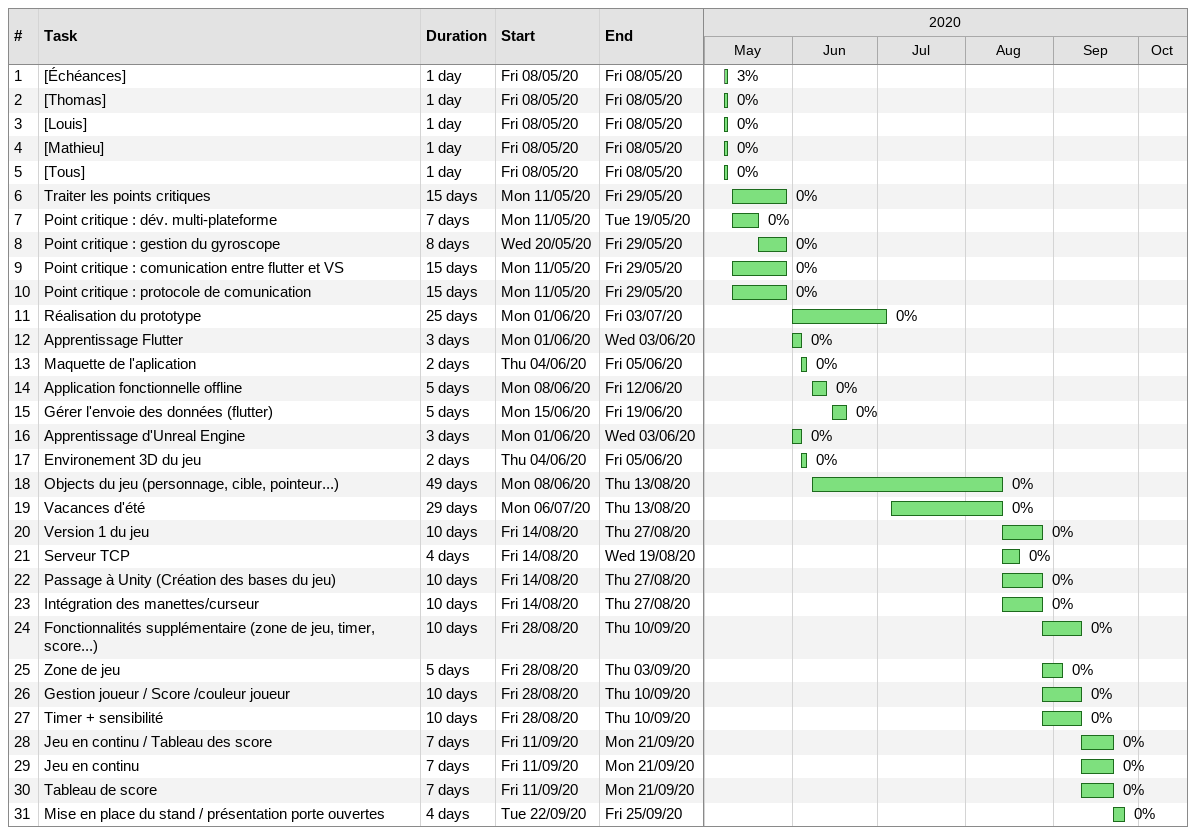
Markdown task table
| ID | Task | Duration | Start | Finish | % complete |
|---|---|---|---|---|---|
| 1 | [Échéances] | 1d | 2020-05-08 | 2020-05-08 | 3 |
| 2 | [Thomas] | 1d | 2020-05-08 | 2020-05-08 | 0 |
| 3 | [Louis] | 1d | 2020-05-08 | 2020-05-08 | 0 |
| 4 | [Mathieu] | 1d | 2020-05-08 | 2020-05-08 | 0 |
| 5 | [Tous] | 1d | 2020-05-08 | 2020-05-08 | 0 |
| 6 | Traiter les points critiques | 15d | 2020-05-11 | 2020-05-29 | 0 |
| 7 | Point critique : dév. multi-plateforme | 7d | 2020-05-11 | 2020-05-19 | 0 |
| 8 | Point critique : gestion du gyroscope | 8d | 2020-05-20 | 2020-05-29 | 0 |
| 9 | Point critique : comunication entre flutter et VS | 15d | 2020-05-11 | 2020-05-29 | 0 |
| 10 | Point critique : protocole de comunication | 15d | 2020-05-11 | 2020-05-29 | 0 |
| 11 | Réalisation du prototype | 25d | 2020-06-01 | 2020-07-03 | 0 |
| 12 | Apprentissage Flutter | 3d | 2020-06-01 | 2020-06-03 | 0 |
| 13 | Maquette de l'aplication | 2d | 2020-06-04 | 2020-06-05 | 0 |
| 14 | Application fonctionnelle offline | 5d | 2020-06-08 | 2020-06-12 | 0 |
| 15 | Gérer l'envoie des données (flutter) | 5d | 2020-06-15 | 2020-06-19 | 0 |
| 16 | Apprentissage d'Unreal Engine | 3d | 2020-06-01 | 2020-06-03 | 0 |
| 17 | Environement 3D du jeu | 2d | 2020-06-04 | 2020-06-05 | 0 |
| 18 | Objects du jeu (personnage, cible, pointeur...) | 49d | 2020-06-08 | 2020-08-13 | 0 |
| 19 | Vacances d'été | 29d | 2020-07-06 | 2020-08-13 | 0 |
| 20 | Version 1 du jeu | 10d | 2020-08-14 | 2020-08-27 | 0 |
| 21 | Serveur TCP | 4d | 2020-08-14 | 2020-08-19 | 0 |
| 22 | Passage à Unity (Création des bases du jeu) | 10d | 2020-08-14 | 2020-08-27 | 0 |
| 23 | Intégration des manettes/curseur | 10d | 2020-08-14 | 2020-08-27 | 0 |
| 24 | Fonctionnalités supplémentaire (zone de jeu, timer, score...) | 10d | 2020-08-28 | 2020-09-10 | 0 |
| 25 | Zone de jeu | 5d | 2020-08-28 | 2020-09-03 | 0 |
| 26 | Gestion joueur / Score /couleur joueur | 10d | 2020-08-28 | 2020-09-10 | 0 |
| 27 | Timer + sensibilité | 10d | 2020-08-28 | 2020-09-10 | 0 |
| 28 | Jeu en continu / Tableau des score | 7d | 2020-09-11 | 2020-09-21 | 0 |
| 29 | Jeu en continu | 7d | 2020-09-11 | 2020-09-21 | 0 |
| 30 | Tableau de score | 7d | 2020-09-11 | 2020-09-21 | 0 |
| 31 | Mise en place du stand / présentation porte ouvertes | 4d | 2020-09-22 | 2020-09-25 | 0 |
